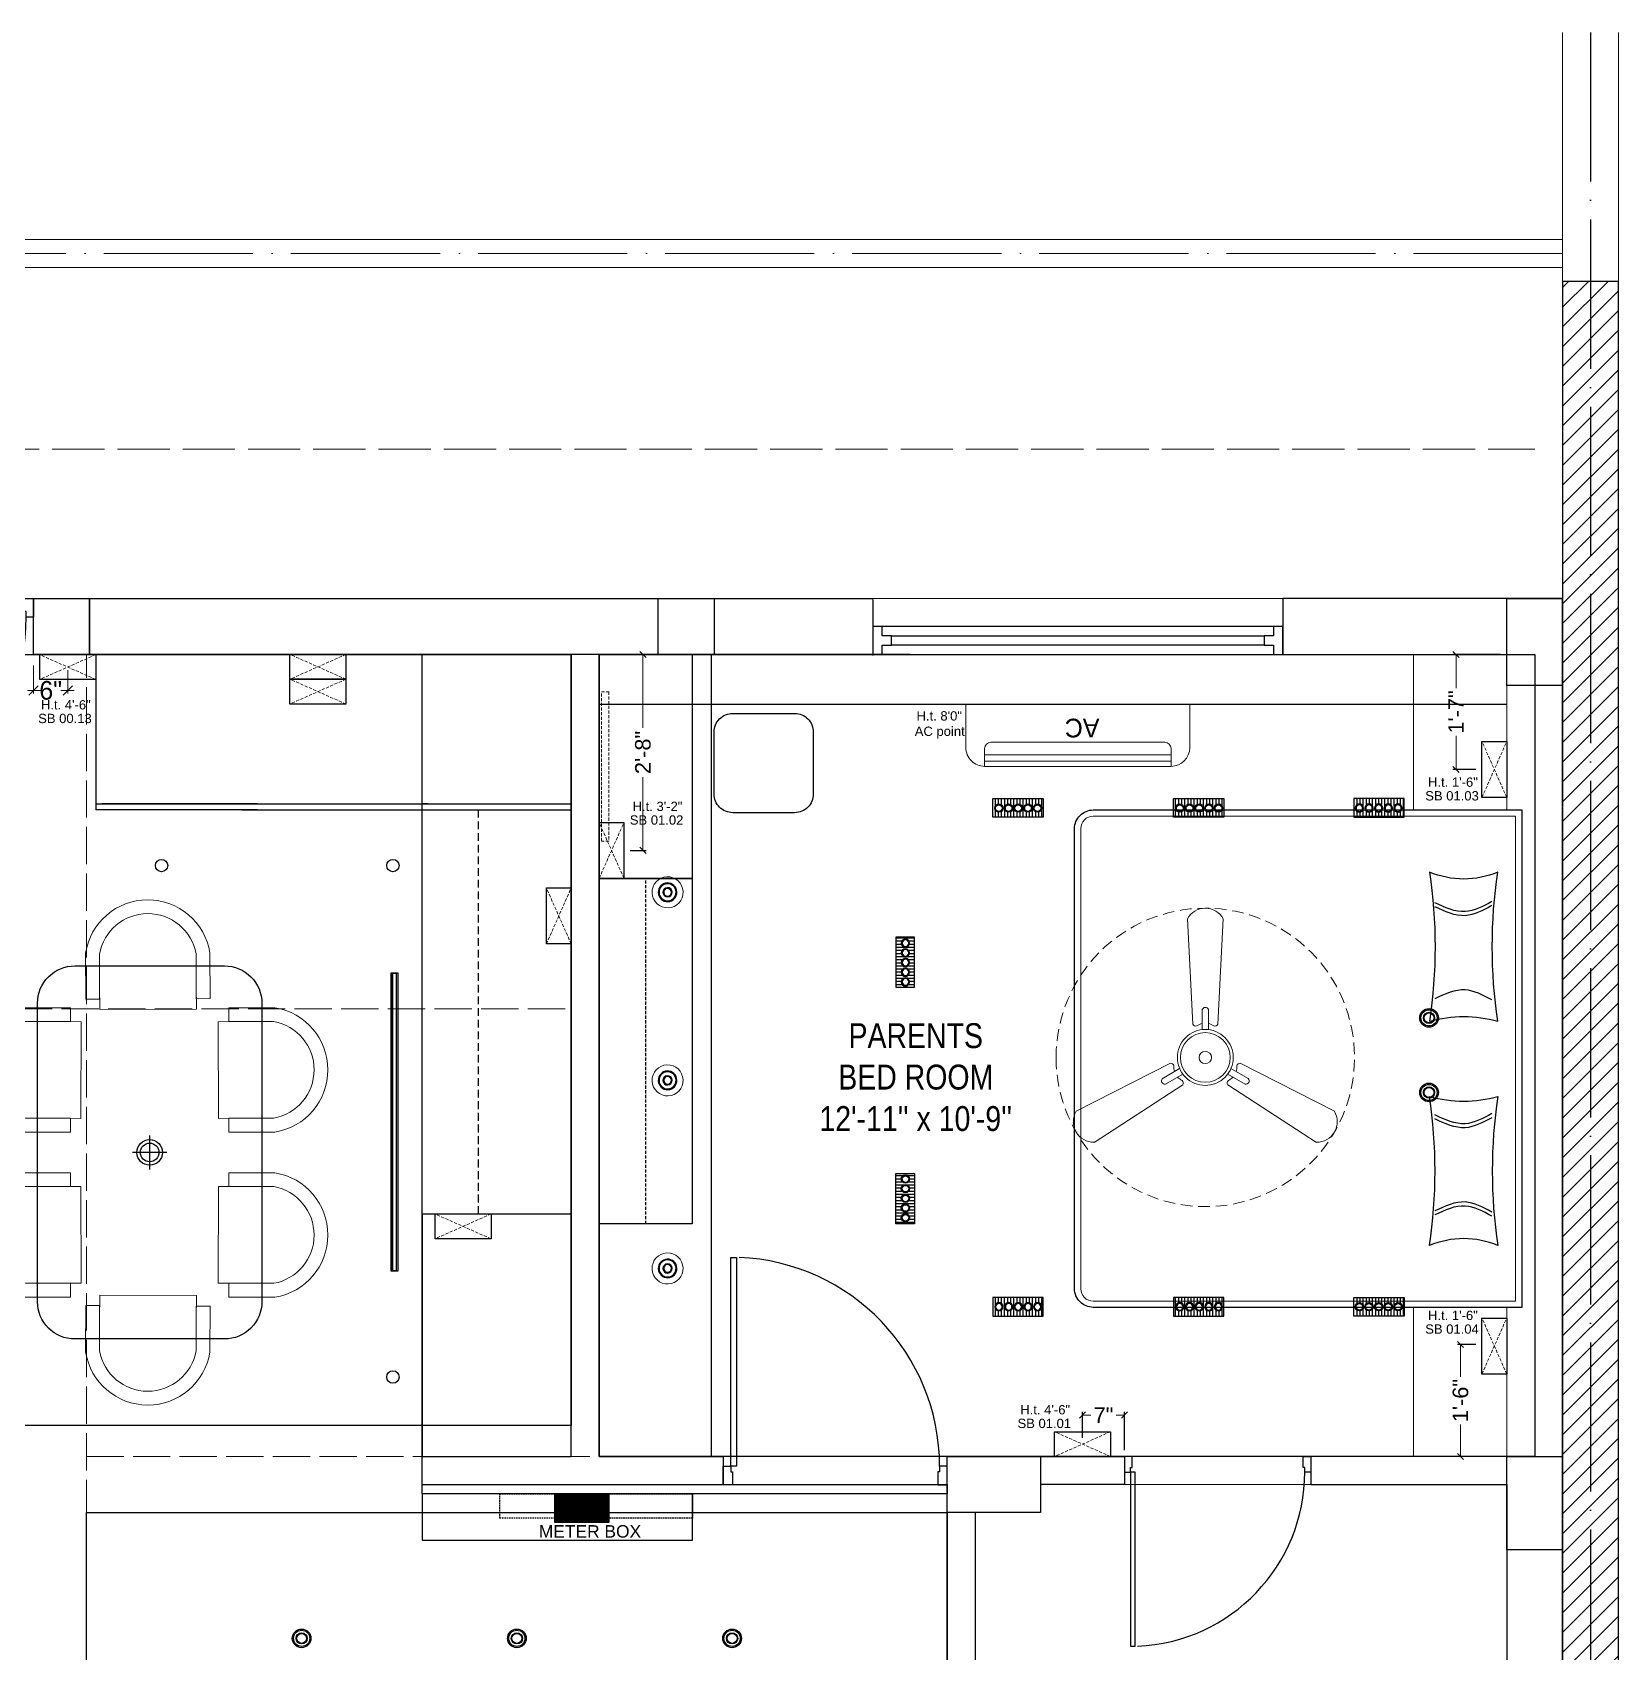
# Model space of a CAD drawing. Header units: millimetres. Extents: x 35877 to 3066687, y -650199 to -40525.
# Drawn here: x 148119.7 to 148374.9, y -179685.1 to -179424.5 of the extents above; entities that cross this region are included whole.
import ezdxf

# ---------------------------------------------------------------- set-up
doc = ezdxf.new("R2010")
doc.units = ezdxf.units.MM
doc.header["$MEASUREMENT"] = 0
doc.header["$PDMODE"] = 35
for name, pattern in [('ACAD_ISO02W100', [15, 12, -3]), ('ACAD_ISO04W100', [30, 24, -3, 0, -3]), ('DASHED', [0.75, 0.5, -0.25]), ('DASHED2', [0.375, 0.25, -0.125]), ('HIDDEN', [0.375, 0.25, -0.125])]:
    doc.linetypes.add(name, pattern=pattern)
doc.layers.get('Defpoints').update_dxf_attribs({"color": 220})
for name, color, linetype in [('AR DOOR', 40, 'Continuous'), ('AR ELE-5', 134, 'Continuous'), ('str coll', 6, 'Continuous')]:
    doc.layers.add(name, color=color, linetype=linetype)
for name, color, linetype, lineweight in [('COLUMN', 1, 'Continuous', 30), ('dim05', 1, 'Continuous', 13), ('el', 7, 'Continuous', 20), ('ELEC-wires', 1, 'DASHED2', 13), ('Electrical', 84, 'Continuous', 30), ('FIRST FLOOR ( TEXT )', 7, 'Continuous', 9), ('FURNITURE', 32, 'Continuous', 9), ('furniture dimensions', 1, 'DASHED', 0), ('GROUND FLOOR', 7, 'Continuous', 9), ('GROUND FLOOR  ( HATCH )', 251, 'Continuous', 9), ('GROUND FLOOR  ( PLINE )', 251, 'Continuous', 30), ('Labelling', 1, 'Continuous', 25), ('Text', 7, 'Continuous', 15), ('wall', 7, 'Continuous', 30), ('X_PLOT', 1, 'Continuous', 9)]:
    doc.layers.add(name, color=color, linetype=linetype, lineweight=lineweight)
doc.layers.add('PDF_INT-ELEC SWITCH BOARD', color=7, linetype='Continuous', true_color=0x00751d)
doc.layers.add('XX~SLAB ( PLINE )', color=251, linetype='Continuous', plot=False)
doc.styles.add('Arial', font='arial.ttf')
doc.styles.add('century g', font='GOTHIC.TTF')
doc.styles.add('KATHA', font='swissc.ttf')
doc.styles.get("Standard").update_dxf_attribs({"font": 'arial.ttf', "height": 6})
doc.styles.add('TEXT', font='eurr____.ttf')
doc.dimstyles.new('Archana', dxfattribs={"dimtxt": 2, "dimasz": 0.75, "dimexe": 0.5, "dimexo": 0.5, "dimgap": 0, "dimtad": 0, "dimzin": 0, "dimdsep": 46, "dimlunit": 4, "dimtxsty": 'century g', "dimblk": 'OBLIQUE', "dimcen": 0, "dimdle": 1, "dimclrd": 256, "dimclre": 256, "dimclrt": 256, "dimadec": 0, "dimazin": 0, "dimtfac": 1, "dimtofl": 0, "dimtmove": 1, "dimatfit": 3, "dimfxl": 1, "dimfxlon": 1, "dimtolj": 1, "dimtzin": 0, "dimlwd": -1, "dimlwe": -1, "dimarcsym": 0})
doc.dimstyles.new('ISO-25', dxfattribs={"dimtxt": 2.5, "dimasz": 1, "dimexe": 0.5, "dimexo": 1, "dimtad": 0, "dimdec": 1, "dimlunit": 4, "dimtxsty": 'Standard', "dimblk": 'OBLIQUE', "dimcen": 2.5, "dimclrd": 1, "dimclre": 1, "dimclrt": 5, "dimadec": 0, "dimazin": 0, "dimtfac": 1, "dimtdec": 1, "dimtmove": 0, "dimatfit": 3, "dimfxl": 1, "dimlwd": -1, "dimarcsym": 0})

# ---------------------------------------------------------------- blocks, each defined once
blk = doc.blocks.new('1')
at = {"color": 9, "true_color": 0xc7c8ca}
blk.add_lwpolyline([(133528.03, -183459.53), (133529.2, -183459.53), (133529.2, -183483.54), (133528.03, -183483.54)], close=True, dxfattribs=at)
at = {"layer": 'FURNITURE', "color": 9, "lineweight": 25, "true_color": 0xc7c8ca}
blk.add_line((133527.66, -183461.53), (133673.66, -183461.53), dxfattribs=at)
at = {"layer": 'FURNITURE', "color": 9, "linetype": 'DASHED', "lineweight": 25, "true_color": 0xc7c8ca}
blk.add_line((133535.13, -183545.12), (133535.13, -183489.56), dxfattribs=at)
at = {"layer": 'FURNITURE', "color": 9, "lineweight": 30, "true_color": 0xc7c8ca}
for points in [[(133527.66, -183453.53), (133542.6, -183453.53), (133542.6, -183489.56), (133527.66, -183489.56)], [(133527.66, -183489.56), (133542.6, -183489.56), (133542.6, -183545.12), (133527.66, -183545.12)]]:
    blk.add_lwpolyline(points, close=True, dxfattribs=at)
at = {"layer": 'FURNITURE', "color": 9, "true_color": 0xc7c8ca}
blk.add_lwpolyline([(133673.66, -183453.53), (133673.66, -183478.54), (133658.66, -183478.54), (133658.66, -183453.53), (133673.66, -183453.53)], dxfattribs=at)
at = {"layer": 'FURNITURE', "color": 9, "lineweight": 30, "true_color": 0xc7c8ca}
for points in [[(133549.14, -183463.02), (133559.1, -183463.02, -0.414214), (133562.1, -183466.02), (133562.1, -183475.98, -0.414214), (133559.1, -183478.98), (133549.14, -183478.98, -0.414214), (133546.14, -183475.98), (133546.14, -183466.02, -0.414214)], [(133604.13, -183555.54), (133604.13, -183481.54, -0.414214), (133607.13, -183478.54), (133676.06, -183478.54), (133676.06, -183558.54), (133607.13, -183558.54, -0.414214)]]:
    blk.add_lwpolyline(points, format="xyb", close=True, dxfattribs=at)
at = {"layer": 'FURNITURE', "color": 9, "true_color": 0xc7c8ca}
blk.add_lwpolyline([(133605.13, -183555.54), (133605.13, -183481.54, -0.414214), (133607.13, -183479.54), (133675.06, -183479.54), (133675.06, -183557.54), (133607.13, -183557.54, -0.414214)], format="xyb", close=True, dxfattribs=at)
blk.add_lwpolyline([(133673.65, -183558.52), (133658.65, -183558.52), (133658.65, -183582.53), (133673.65, -183582.53)], close=True, dxfattribs=at)
blk = doc.blocks.new('*U116')
for points in [[(-40, 0), (0, 0), (0, 30), (10, 30), (10, 100), (-40, 100)], [(1160, 0), (1120, 0), (1120, 30), (1110, 30), (1110, 100), (1160, 100)], [(0, 0), (0, -1120), (30, -1120), (30, 0)]]:
    blk.add_lwpolyline(points, close=True)
at = {"layer": 'AR ELE-5', "linetype": 'ByBlock', "ltscale": 15}
blk.add_arc((-1.6, 0.7), 1121.6, 272.37301, 359.96526, dxfattribs=at)
blk = doc.blocks.new('*U20')
for points in [[(0, 0), (0, 1120), (30, 1120), (30, 0)], [(-40, 0), (0, 0), (0, -30), (10, -30), (10, -100), (-40, -100)], [(1160, 0), (1120, 0), (1120, -30), (1110, -30), (1110, -100), (1160, -100)]]:
    blk.add_lwpolyline(points, close=True)
at = {"layer": 'AR ELE-5', "linetype": 'ByBlock', "ltscale": 15}
blk.add_arc((-1.6, -0.7), 1121.6, 0.03474, 87.62699, dxfattribs=at)
blk = doc.blocks.new('*U25')
for points in [[(-40, 0), (0, 0), (0, 30), (10, 30), (10, 100), (-40, 100)], [(0, 0), (0, -1120), (30, -1120), (30, 0)], [(1160, 0), (1120, 0), (1120, 30), (1110, 30), (1110, 100), (1160, 100)]]:
    blk.add_lwpolyline(points, close=True)
at = {"layer": 'AR ELE-5', "linetype": 'ByBlock', "ltscale": 15}
blk.add_arc((-2, 1), 1122, 272.373, 359.9653, dxfattribs=at)
blk = doc.blocks.new('SD DSD')
at = {"layer": 'FURNITURE', "color": 9, "true_color": 0xc7c8ca, "transparency": 33554687}
for p, q in [((3348486.7, -514623.32), (3348486.68, -514619.42)), ((3348502.23, -514619.34), (3348502.25, -514623.25)), ((3348486.7, -514623.32), (3348502.25, -514623.25)), ((3348483.69, -514625.26), (3348479.79, -514625.25)), ((3348483.69, -514625.26), (3348483.66, -514640.81)), ((3348505.76, -514625.26), (3348509.66, -514625.25)), ((3348505.76, -514625.26), (3348505.79, -514640.81)), ((3348479.75, -514640.8), (3348483.66, -514640.81)), ((3348509.7, -514640.8), (3348505.79, -514640.81)), ((3348479.75, -514651.77), (3348483.66, -514651.76)), ((3348483.69, -514667.31), (3348483.66, -514651.76)), ((3348505.76, -514667.31), (3348505.79, -514651.76)), ((3348509.7, -514651.77), (3348505.79, -514651.76)), ((3348483.69, -514667.31), (3348479.79, -514667.32)), ((3348486.7, -514669.25), (3348486.68, -514673.16)), ((3348486.7, -514669.25), (3348502.25, -514669.32)), ((3348502.23, -514673.23), (3348502.25, -514669.32)), ((3348505.76, -514667.31), (3348509.66, -514667.32))]:
    blk.add_line(p, q, dxfattribs=at)
at = {"layer": 'FURNITURE', "color": 9, "true_color": 0xc7c8ca, "transparency": 33554687, "flags": 128}
for points in [[(3348502.23, -514621.56), (3348504.46, -514621.55), (3348504.42, -514614.17, 0.853613), (3348484.42, -514614.22), (3348484.46, -514621.65), (3348486.68, -514621.64)], [(3348502.22, -514619.34), (3348502.23, -514621.56), (3348502.2, -514614.36, 0.835758), (3348486.65, -514614.39), (3348486.67, -514619.42), (3348486.68, -514621.64)], [(3348481.97, -514640.8), (3348481.97, -514643.02), (3348474.58, -514643.01, -0.853613), (3348474.58, -514623.01), (3348482.01, -514623.02), (3348482.01, -514625.25)], [(3348507.48, -514640.8), (3348507.48, -514643.02), (3348514.87, -514643.01, 0.853613), (3348514.87, -514623.01), (3348507.44, -514623.02), (3348507.44, -514625.25)], [(3348479.75, -514640.79), (3348481.97, -514640.8), (3348474.77, -514640.78, -0.835758), (3348474.76, -514625.23), (3348479.79, -514625.24), (3348482.01, -514625.25)], [(3348509.7, -514640.79), (3348507.48, -514640.8), (3348514.68, -514640.78, 0.835758), (3348514.69, -514625.23), (3348509.66, -514625.24), (3348507.44, -514625.25)], [(3348481.97, -514651.77), (3348481.97, -514649.55), (3348474.58, -514649.57, 0.853613), (3348474.58, -514669.57), (3348482.01, -514669.55), (3348482.01, -514667.32)], [(3348507.48, -514651.77), (3348507.48, -514649.55), (3348514.87, -514649.57, -0.853613), (3348514.87, -514669.57), (3348507.44, -514669.55), (3348507.44, -514667.32)], [(3348479.75, -514651.78), (3348481.97, -514651.77), (3348474.77, -514651.79, 0.835758), (3348474.76, -514667.34), (3348479.79, -514667.33), (3348482.01, -514667.33)], [(3348509.7, -514651.78), (3348507.48, -514651.77), (3348514.68, -514651.79, -0.835758), (3348514.69, -514667.34), (3348509.66, -514667.33), (3348507.44, -514667.33)], [(3348502.23, -514671.01), (3348504.46, -514671.02), (3348504.42, -514678.4, -0.853613), (3348484.42, -514678.36), (3348484.46, -514670.92), (3348486.68, -514670.93)], [(3348502.22, -514673.23), (3348502.23, -514671.01), (3348502.2, -514678.21, -0.835758), (3348486.65, -514678.18), (3348486.67, -514673.16), (3348486.68, -514670.93)]]:
    blk.add_lwpolyline(points, format="xyb", dxfattribs=at)
at = {"layer": 'FURNITURE', "color": 9, "lineweight": 30, "true_color": 0xc7c8ca, "transparency": 33554687}
blk.add_lwpolyline([(3348506.78, -514676.29), (3348482.68, -514676.29, -0.414214), (3348476.68, -514670.29), (3348476.68, -514622.29, -0.414214), (3348482.68, -514616.29), (3348506.78, -514616.29, -0.414214), (3348512.78, -514622.29), (3348512.78, -514670.29, -0.414214)], format="xyb", close=True, dxfattribs=at)
blk = doc.blocks.new('HYTJUK')
at = {"layer": 'Electrical', "lineweight": -3, "true_color": 0x000000}
h = blk.add_hatch(dxfattribs=at)
h.set_pattern_fill('ANSI31', color=18, scale=4, angle=225)
h.set_pattern_definition([(270, (141588.84366, -3593.0246), (0.5, -2e-16), [])])
h.paths.add_polyline_path([(128595.32, 17374.81), (128596.19, 17375.86, -0.675401), (128596.65, 17377, -0.15536), (128597.03, 17376.88), (128597.65, 17377.63), (128597.65, 17377.81), (128589.56, 17377.81), (128589.56, 17374.81)])
h.paths.add_polyline_path([(128590.43, 17375.68, -1), (128590.43, 17377, -1)], flags=16)
h.paths.add_polyline_path([(128591.98, 17377, -1), (128591.98, 17375.68, -1)], flags=16)
h.paths.add_polyline_path([(128590.43, 17375.81, -1), (128590.43, 17376.87, -1)], flags=0)
h.paths.add_polyline_path([(128591.98, 17376.87, -1), (128591.98, 17375.81, -1)], flags=0)
h.paths.add_polyline_path([(128593.54, 17377, -1), (128593.54, 17375.68, -1)], flags=16)
h.paths.add_polyline_path([(128593.54, 17376.87, -1), (128593.54, 17375.81, -1)], flags=0)
h.paths.add_polyline_path([(128595.09, 17377, -1), (128595.09, 17375.68, -1)], flags=16)
h.paths.add_polyline_path([(128595.09, 17376.87, -1), (128595.09, 17375.81, -1)], flags=0)
h.paths.add_polyline_path([(128596.19, 17375.86), (128595.32, 17374.81), (128597.65, 17374.81), (128597.65, 17377.63), (128597.03, 17376.88, -0.731062), (128596.65, 17375.68, -0.193744)], flags=17)
at = {"layer": 'Electrical', "color": 240, "true_color": 0xed1f24}
blk.add_lwpolyline([(128597.65, 17374.81), (128589.56, 17374.81), (128589.56, 17377.81), (128597.65, 17377.81)], close=True, dxfattribs=at)
at = {"layer": 'Electrical', "color": 18, "lineweight": -3, "true_color": 0x000000}
for centre, radius in [((128590.43, 17376.34), 0.662), ((128590.43, 17376.34), 0.53), ((128591.98, 17376.34), 0.662), ((128591.98, 17376.34), 0.53), ((128593.54, 17376.34), 0.662), ((128593.54, 17376.34), 0.53), ((128595.09, 17376.34), 0.662), ((128595.09, 17376.34), 0.53), ((128596.65, 17376.34), 0.662), ((128596.65, 17376.34), 0.53)]:
    blk.add_circle(centre, radius, dxfattribs=at)
blk = doc.blocks.new('asaasd')
at = {"layer": 'Electrical', "color": 5, "lineweight": 5, "ltscale": 8}
blk.add_ellipse((4539.27, 3683.15), major_axis=(1.69, -1.84), ratio=1, start_param=-0.785398, end_param=5.497787, dxfattribs=at)
at = {"layer": 'Electrical', "color": 5, "ltscale": 8}
for major_axis, start_param, end_param in [((1.02, -1.1), -0.785398, 5.497787), ((-1.01, -0.93), 0.785398, 7.068583), ((-0.544, -0.501), 0.785398, 7.068583), ((-0.453, -0.417), 0.785398, 7.068583)]:
    blk.add_ellipse((4539.27, 3683.15), major_axis=major_axis, ratio=1, start_param=start_param, end_param=end_param, dxfattribs=at)
blk = doc.blocks.new('ac paln')
at = {"layer": 'Electrical', "lineweight": 15}
for p, q in [((389238.69, -37646.36), (389238.69, -37610.34)), ((389238.69, -37610.34), (389245.67, -37610.34)), ((389244.81, -37642.35), (389244.81, -37614.35)), ((389245.81, -37613.35), (389248.68, -37613.35)), ((389246.82, -37643.35), (389246.82, -37613.35)), ((389247.82, -37643.35), (389247.82, -37613.35)), ((389248.68, -37613.35), (389248.68, -37643.35)), ((389248.68, -37643.35), (389248.68, -37613.35)), ((389245.81, -37643.35), (389248.68, -37643.35)), ((389248.68, -37643.35), (389248.68, -37643.35)), ((389245.67, -37646.36), (389238.69, -37646.36))]:
    blk.add_line(p, q, dxfattribs=at)
for centre, start, end in [((389245.67, -37613.35), 0, 90), ((389245.67, -37643.35), 270, 0)]:
    blk.add_arc(centre, 3.01, start, end, dxfattribs=at)
at = {"layer": 'Electrical', "lineweight": 15, "extrusion": (0, 0, -1)}
for centre, start_param, end_param in [((389245.81, -37614.35), -0.785398, 0.785398), ((389245.81, -37642.35), 3.926991, 5.497787)]:
    blk.add_ellipse(centre, major_axis=(-0.71, 0.71), ratio=1, start_param=start_param, end_param=end_param, dxfattribs=at)
at = {"layer": 'Text', "style": 'TEXT'}
blk.add_text('AC', height=3, rotation=270, dxfattribs=at).set_placement((389241.02, -37624.87))
blk = doc.blocks.new('fan')
at = {"layer": 'Electrical', "lineweight": 15, "ltscale": 20}
for p, q in [((3300835.29, -509900.78), (3300836.47, -509923.43)), ((3300841.81, -509923.43), (3300842.99, -509900.78)), ((3300838.47, -509924.57), (3300838.47, -509920.25)), ((3300839.81, -509920.28), (3300839.81, -509924.57)), ((3300831.66, -509931.77), (3300811.45, -509942.07)), ((3300829.93, -509935.08), (3300833.64, -509932.93)), ((3300834.31, -509934.09), (3300830.57, -509936.25)), ((3300847.68, -509936.23), (3300843.97, -509934.09)), ((3300844.64, -509932.93), (3300848.38, -509935.09)), ((3300866.83, -509942.07), (3300846.62, -509931.77)), ((3300815.3, -509948.74), (3300834.33, -509936.39)), ((3300843.95, -509936.39), (3300862.98, -509948.74))]:
    blk.add_line(p, q, dxfattribs=at)
at = {"layer": 'Electrical', "linetype": 'DASHED', "lineweight": 15, "ltscale": 5}
blk.add_circle((3300839.14, -509930.53), 32, dxfattribs=at)
at = {"layer": 'Electrical', "lineweight": 15, "ltscale": 20}
for centre, major_axis, start_param, end_param in [((3300839.14, -509902.94), (3.12, 3.12), -0.272136, 1.842967), ((3300839.13, -509920.5), (0.501, 0.501), -0.465536, 1.983618), ((3300839.14, -509930.53), (4.24, -4.24), 3.14161, 9.424795), ((3300837.1, -509923.08), (0.51, 0.51), 2.863014, 4.257784), ((3300839.14, -509926.42), (2.27, -2.27), 2.565057, 2.951308), ((3300839.14, -509926.42), (2.27, 2.27), 0.19032, 0.57657), ((3300841.18, -509923.08), (0.51, -0.51), 5.167028, 6.561799), ((3300839.14, -509930.53), (3.77, -3.77), 1.749190548672175e-05, 6.283202799085073), ((3300839.14, -509930.53), (0.943, 0.943), 1.570814, 7.853999), ((3300831.67, -509932.49), (0.51, -0.51), 0.978238, 2.373008), ((3300835.59, -509932.58), (2.27, -2.27), 3.855511, 4.241762), ((3300835.59, -509932.58), (2.27, -2.27), 4.659452, 5.045703), ((3300842.69, -509932.58), (2.27, 2.27), 4.37911, 4.765361), ((3300842.69, -509932.58), (2.27, 2.27), 5.183051, 5.569301), ((3300846.61, -509932.49), (0.51, -0.51), 2.339416, 3.734186), ((3300830.46, -509935.55), (0.501, -0.501), 3.199655, 5.648809), ((3300833.71, -509936.02), (0.51, 0.51), -1.325776, 0.068994), ((3300844.57, -509936.02), (0.51, -0.51), 3.072633, 4.467404), ((3300847.83, -509935.54), (0.501, 0.501), 3.723254, 6.172408), ((3300815.25, -509944.32), (3.12, -3.12), 3.393055, 5.508159), ((3300863.03, -509944.32), (3.12, -3.12), 5.48745, 7.602554)]:
    blk.add_ellipse(centre, major_axis=major_axis, ratio=1, start_param=start_param, end_param=end_param, dxfattribs=at)
blk = doc.blocks.new('6616')
at = {"color": 242, "linetype": 'DASHED', "true_color": 0xcd2027}
for p, q in [((386784.79, -36915.77), (386775.78, -36911.78)), ((386784.79, -36911.78), (386775.78, -36915.77))]:
    blk.add_line(p, q, dxfattribs=at)
at = {"layer": 'ELEC-wires', "color": 5, "linetype": 'ByBlock', "lineweight": 30, "ltscale": 4}
blk.add_lwpolyline([(386775.78, -36911.78), (386784.79, -36911.78), (386784.79, -36915.77), (386775.78, -36915.77)], close=True, dxfattribs=at)
blk = doc.blocks.new('_Oblique')
at = {"layer": 'wall', "color": 0, "lineweight": -2}
blk.add_line((-0.5, -0.5), (0.5, 0.5), dxfattribs=at)
blk = doc.blocks.new('*D707')
at = {"layer": 'Defpoints', "color": 0, "linetype": 'Continuous', "lineweight": 0, "transparency": 16777216}
for p in [(148119.93, -179524.57), (148125.43, -179526.56), (148119.93, -179530.32)]:
    blk.add_point(p, dxfattribs=at)
at = {"layer": 'furniture dimensions', "color": 5, "linetype": 'Continuous', "transparency": 16777216}
for p, q in [((148119.93, -179526.32), (148119.93, -179530.82)), ((148118.93, -179530.32), (148121.06, -179530.32)), ((148126.43, -179530.32), (148124.29, -179530.32))]:
    blk.add_line(p, q, dxfattribs=at)
at = {"layer": 'furniture dimensions', "color": 5, "linetype": 'ByBlock', "transparency": 16777216}
blk.add_line((148125.43, -179527.06), (148125.43, -179530.82), dxfattribs=at)
at = {"layer": 'furniture dimensions', "color": 5, "linetype": 'Continuous', "transparency": 16777216, "xscale": 1.5, "yscale": 1.5, "zscale": 1.5, "rotation": 180}
blk.add_blockref('_Oblique', (148119.93, -179530.32), dxfattribs=at)
at = {"layer": 'furniture dimensions', "color": 5, "linetype": 'Continuous', "transparency": 16777216, "xscale": 1.5, "yscale": 1.5, "zscale": 1.5}
blk.add_blockref('_Oblique', (148125.43, -179530.32), dxfattribs=at)
at = {"layer": 'furniture dimensions', "linetype": 'Continuous', "lineweight": 0, "transparency": 16777216, "insert": (148122.68, -179530.32), "char_height": 3, "attachment_point": 5, "style": 'century g'}
blk.add_mtext('\\A1;6"', dxfattribs=at)
blk = doc.blocks.new('*D711')
at = {"layer": 'Defpoints', "color": 0, "lineweight": 0, "transparency": 16777216}
for p in [(148212.58, -179524.53), (148217.96, -179524.53), (148214.91, -179556.05)]:
    blk.add_point(p, dxfattribs=at)
at = {"layer": 'dim05', "color": 1, "linetype": 'Continuous', "lineweight": -2, "transparency": 16777216}
for p, q in [((148213.58, -179524.53), (148218.46, -179524.53)), ((148215.91, -179556.05), (148218.46, -179556.05))]:
    blk.add_line(p, q, dxfattribs=at)
at = {"layer": 'dim05', "color": 1, "linetype": 'Continuous', "transparency": 16777216}
for p, q in [((148217.96, -179524.53), (148217.96, -179536.32)), ((148217.96, -179556.05), (148217.96, -179544.26))]:
    blk.add_line(p, q, dxfattribs=at)
at = {"layer": 'dim05', "color": 1, "transparency": 16777216}
for p, rotation in [((148217.96, -179524.53), 90), ((148217.96, -179556.05), 270)]:
    blk.add_blockref('_Oblique', p, dxfattribs=dict(at, rotation=rotation))
at = {"layer": 'dim05', "color": 5, "lineweight": 25, "transparency": 16777216, "insert": (148217.96, -179540.29), "char_height": 2.5, "attachment_point": 5, "rotation": 90, "style": 'Arial'}
blk.add_mtext('2\'-8"', dxfattribs=at)
blk = doc.blocks.new('*D712')
at = {"layer": 'Defpoints', "color": 0, "lineweight": 0, "transparency": 16777216}
for p in [(148295.43, -179646.87), (148288.68, -179651.54), (148295.43, -179653.53)]:
    blk.add_point(p, dxfattribs=at)
at = {"layer": 'dim05', "color": 1, "linetype": 'Continuous', "lineweight": -2, "transparency": 16777216}
for p, q in [((148288.68, -179650.54), (148288.68, -179646.37)), ((148295.43, -179652.53), (148295.43, -179646.37))]:
    blk.add_line(p, q, dxfattribs=at)
at = {"layer": 'dim05', "color": 1, "linetype": 'Continuous', "transparency": 16777216}
for p, q in [((148288.68, -179646.87), (148290.01, -179646.87)), ((148295.43, -179646.87), (148294.11, -179646.87))]:
    blk.add_line(p, q, dxfattribs=at)
at = {"layer": 'dim05', "color": 1, "transparency": 16777216, "rotation": 180}
blk.add_blockref('_Oblique', (148288.68, -179646.87), dxfattribs=at)
at = {"layer": 'dim05', "color": 1, "transparency": 16777216}
blk.add_blockref('_Oblique', (148295.43, -179646.87), dxfattribs=at)
at = {"layer": 'dim05', "color": 5, "lineweight": 25, "transparency": 16777216, "insert": (148292.06, -179646.87), "char_height": 2.5, "attachment_point": 5, "style": 'Arial'}
blk.add_mtext('7"', dxfattribs=at)
blk = doc.blocks.new('*D713')
at = {"layer": 'Defpoints', "color": 0, "lineweight": 0, "transparency": 16777216}
for p in [(148348.77, -179524.53), (148356.93, -179524.53), (148352.94, -179543.03)]:
    blk.add_point(p, dxfattribs=at)
at = {"layer": 'dim05', "color": 1, "linetype": 'Continuous', "lineweight": -2, "transparency": 16777216}
for p, q in [((148355.93, -179524.53), (148348.27, -179524.53)), ((148351.94, -179543.03), (148348.27, -179543.03))]:
    blk.add_line(p, q, dxfattribs=at)
at = {"layer": 'dim05', "color": 1, "linetype": 'Continuous', "transparency": 16777216}
for p, q in [((148348.77, -179524.53), (148348.77, -179529.95)), ((148348.77, -179543.03), (148348.77, -179537.61))]:
    blk.add_line(p, q, dxfattribs=at)
at = {"layer": 'dim05', "color": 1, "transparency": 16777216}
for p, rotation in [((148348.77, -179524.53), 90), ((148348.77, -179543.03), 270)]:
    blk.add_blockref('_Oblique', p, dxfattribs=dict(at, rotation=rotation))
at = {"layer": 'dim05', "color": 5, "lineweight": 25, "transparency": 16777216, "insert": (148348.77, -179533.78), "char_height": 2.5, "attachment_point": 5, "rotation": 90, "style": 'Arial'}
blk.add_mtext('1\'-7"', dxfattribs=at)
blk = doc.blocks.new('*D714')
at = {"layer": 'Defpoints', "color": 0, "lineweight": 0, "transparency": 16777216}
for p in [(148352.94, -179635.52), (148349.49, -179653.53), (148352.94, -179653.53)]:
    blk.add_point(p, dxfattribs=at)
at = {"layer": 'dim05', "color": 1, "linetype": 'Continuous', "lineweight": -2, "transparency": 16777216}
for p, q in [((148351.94, -179635.52), (148348.99, -179635.52)), ((148351.94, -179653.53), (148348.99, -179653.53))]:
    blk.add_line(p, q, dxfattribs=at)
at = {"layer": 'dim05', "color": 1, "linetype": 'Continuous', "transparency": 16777216}
for p, q in [((148349.49, -179635.52), (148349.49, -179640.7)), ((148349.49, -179653.53), (148349.49, -179648.36))]:
    blk.add_line(p, q, dxfattribs=at)
at = {"layer": 'dim05', "color": 1, "transparency": 16777216}
for p, rotation in [((148349.49, -179635.52), 90), ((148349.49, -179653.53), 270)]:
    blk.add_blockref('_Oblique', p, dxfattribs=dict(at, rotation=rotation))
at = {"layer": 'dim05', "color": 5, "lineweight": 25, "transparency": 16777216, "insert": (148349.49, -179644.53), "char_height": 2.5, "attachment_point": 5, "rotation": 90, "style": 'Arial'}
blk.add_mtext('1\'-6"', dxfattribs=at)

msp = doc.modelspace()

# ---------------------------------------------------------------- hatches: boundary and pattern name
at = {"layer": 'el', "ltscale": 10, "true_color": 0x939598, "transparency": 33554687}
h = msp.add_hatch(dxfattribs=at)
h.set_pattern_fill('ANSI31', color=252, scale=0.3)
h.set_pattern_definition([(45, (-3172352.509146, 330484.404598), (-0.0265165042945, 0.0265165042945), [])])
h.paths.add_polyline_path([(148212.552, -179664.077), (148212.552, -179659.529), (148203.736, -179659.529), (148203.736, -179664.077)])
at = {"layer": 'GROUND FLOOR  ( HATCH )', "transparency": 33554687}
h = msp.add_hatch(dxfattribs=at)
h.set_pattern_fill('ANSI31', color=6, scale=18, style=0)
h.set_pattern_definition([(45, (31834.2412, -17188.855), (-1.590990258, 1.590990258), [])])
h.paths.add_polyline_path([(148374.927, -179464.529), (148365.927, -179464.529), (148365.927, -179808.029), (148374.927, -179808.029)])

# ---------------------------------------------------------------- linework, layer by layer
at = {"layer": 'COLUMN', "transparency": 33554687, "elevation": -0.005}
for points in [[(148119.927, -179515.529), (148128.927, -179515.529), (148128.927, -179524.529), (148119.927, -179524.529)], [(148220.427, -179515.529), (148229.427, -179515.529), (148229.427, -179524.529), (148220.427, -179524.529)], [(148356.932, -179515.529), (148365.927, -179515.529), (148365.927, -179529.529), (148356.932, -179529.529)], [(148281.927, -179653.529), (148281.927, -179662.529), (148266.927, -179662.529), (148266.927, -179653.529)], [(148356.927, -179653.529), (148365.927, -179653.529), (148365.927, -179668.529), (148356.927, -179668.529)]]:
    msp.add_lwpolyline(points, close=True, dxfattribs=at)
at = {"layer": 'Electrical', "transparency": 33554687}
for p, q in [((148138.6, -179601.879), (148138.6, -179607.367)), ((148141.343, -179604.623), (148135.856, -179604.623))]:
    msp.add_line(p, q, dxfattribs=at)
at = {"layer": 'Electrical', "color": 152, "lineweight": 30, "true_color": 0x2776bb, "transparency": 33554687, "elevation": -0.008}
for points in [[(148177.454, -179623.723), (148177.454, -179575.745), (148178.513, -179575.745), (148178.513, -179623.723)], [(148178.325, -179575.846), (148177.64, -179575.846), (148177.64, -179623.641), (148178.325, -179623.641)], [(148178.307, -179575.865), (148177.658, -179575.865), (148177.658, -179623.623), (148178.307, -179623.623)]]:
    msp.add_lwpolyline(points, close=True, dxfattribs=at)
at = {"layer": 'Electrical', "color": 18, "ltscale": 8, "true_color": 0x000000, "transparency": 33554687}
for centre, radius in [((148344.427, -179582.983, -0.005), 1.504), ((148344.427, -179582.983, -0.005), 1.304), ((148344.427, -179582.983, -0.005), 0.904), ((148344.427, -179582.983, -0.005), 0.804), ((148344.427, -179594.983, -0.005), 1.504), ((148344.427, -179594.983, -0.005), 1.304), ((148344.427, -179594.983, -0.005), 0.904), ((148344.427, -179594.983, -0.005), 0.804), ((148163.052, -179682.779, -0.005), 1.504), ((148163.052, -179682.779, -0.005), 1.304), ((148163.052, -179682.779, -0.005), 0.904), ((148163.052, -179682.779, -0.005), 0.804), ((148197.677, -179682.779, -0.005), 1.504), ((148197.677, -179682.779, -0.005), 1.304), ((148197.677, -179682.779, -0.005), 0.904), ((148197.677, -179682.779, -0.005), 0.804), ((148232.302, -179682.779, -0.005), 1.504), ((148232.302, -179682.779, -0.005), 1.304), ((148232.302, -179682.779, -0.005), 0.904), ((148232.302, -179682.779, -0.005), 0.804)]:
    msp.add_circle(centre, radius, dxfattribs=at)
at = {"layer": 'Electrical', "transparency": 33554687}
for radius in [2.058, 1.5]:
    msp.add_circle((148138.6, -179604.623), radius, dxfattribs=at)
at = {"layer": 'FURNITURE', "color": 9, "lineweight": 30, "true_color": 0xc7c8ca, "transparency": 33554687}
for p, q in [((148129.927, -179524.529, -0.005), (148129.927, -179549.529, -0.005)), ((148182.427, -179549.529, -0.005), (148182.427, -179524.529, -0.005)), ((148129.927, -179548.529, -0.005), (148206.427, -179548.529, -0.005)), ((148155.928, -179549.53, -0.005), (148129.927, -179549.529, -0.005)), ((148155.925, -179548.529, -0.005), (148130.925, -179548.529, -0.005)), ((148153.428, -179549.529, -0.005), (148206.427, -179549.529, -0.005)), ((148182.427, -179548.529, -0.005), (148206.427, -179548.529, -0.005)), ((148183.427, -179548.529, -0.005), (148182.427, -179548.529, -0.005)), ((148182.427, -179653.529, -0.005), (148182.427, -179549.529, -0.005)), ((148182.427, -179659.529, -0.005), (148182.427, -179666.962, -0.005)), ((148225.927, -179666.962, -0.005), (148225.927, -179659.529, -0.005)), ((148182.427, -179666.962, -0.005), (148225.927, -179666.962, -0.005))]:
    msp.add_line(p, q, dxfattribs=at)
at = {"layer": 'FURNITURE', "color": 9, "linetype": 'HIDDEN', "lineweight": 30, "ltscale": 5, "true_color": 0xc7c8ca, "transparency": 33554687}
msp.add_line((148191.427, -179549.529, -0.005), (148191.427, -179614.528, -0.005), dxfattribs=at)
at = {"layer": 'FURNITURE', "color": 9, "lineweight": 30, "true_color": 0xc7c8ca, "transparency": 33554687, "elevation": -0.011}
for points in [[(148344.507, -179583.529, -0.1371628), (148355.507, -179583.529, -0.0757258), (148355.507, -179559.529, -0.203137), (148344.507, -179559.529, -0.0741156)], [(148344.507, -179595.61, 0.1371628), (148355.507, -179595.61, 0.0757258), (148355.507, -179619.61, 0.203137), (148344.507, -179619.61, 0.0741156)]]:
    msp.add_lwpolyline(points, format="xyb", close=True, dxfattribs=at)
at = {"layer": 'FURNITURE', "color": 9, "lineweight": 30, "true_color": 0xc7c8ca, "transparency": 33554687, "elevation": -0.005}
for points in [[(148182.427, -179653.529), (148206.427, -179653.529), (148206.427, -179614.528), (148182.427, -179614.528)], [(148182.427, -179658.029), (148266.927, -179658.029), (148266.927, -179659.529), (148182.427, -179659.529)]]:
    msp.add_lwpolyline(points, close=True, dxfattribs=at)
at = {"layer": 'FURNITURE', "color": 9, "linetype": 'DASHED2', "lineweight": 30, "true_color": 0xc7c8ca, "transparency": 33554687, "elevation": -0.005}
msp.add_lwpolyline([(148194.927, -179659.529), (148225.927, -179659.529), (148225.927, -179663.446), (148194.927, -179663.446)], close=True, dxfattribs=at)
at = {"layer": 'FURNITURE', "color": 240, "lineweight": 30, "true_color": 0xed1f24, "transparency": 33554687}
for centre in [(148140.516, -179558.489), (148177.739, -179558.489, -0.005), (148177.739, -179640.743, -0.011)]:
    msp.add_circle(centre, 1, dxfattribs=at)
at = {"layer": 'FURNITURE', "color": 9, "lineweight": 30, "true_color": 0xc7c8ca, "transparency": 33554687}
for points in [[(148354.533, -179564.271, -0.011), (148353.115, -179565.043, -0.011), (148350.122, -179566.673, -0.011), (148347.005, -179565.233, -0.011), (148345.364, -179564.474, -0.011)], [(148354.533, -179564.915, -0.011), (148353.115, -179565.687, -0.011), (148350.122, -179567.318, -0.011), (148347.005, -179565.877, -0.011), (148345.364, -179565.119, -0.011)], [(148354.533, -179580.106, -0.011), (148353.115, -179579.334, -0.011), (148350.122, -179577.704, -0.011), (148347.005, -179579.144, -0.011), (148345.364, -179579.903, -0.011)], [(148354.533, -179598.387, -0.011), (148353.115, -179599.159, -0.011), (148350.122, -179600.79, -0.011), (148347.005, -179599.35, -0.011), (148345.364, -179598.591, -0.011)], [(148354.533, -179599.032, -0.011), (148353.115, -179599.804, -0.011), (148350.122, -179601.435, -0.011), (148347.005, -179599.994, -0.011), (148345.364, -179599.236, -0.011)], [(148354.533, -179614.223, -0.011), (148353.115, -179613.451, -0.011), (148350.122, -179611.82, -0.011), (148347.005, -179613.261, -0.011), (148345.364, -179614.02, -0.011)], [(148354.533, -179614.868, -0.011), (148353.115, -179614.096, -0.011), (148350.122, -179612.465, -0.011), (148347.005, -179613.906, -0.011), (148345.364, -179614.665, -0.011)]]:
    msp.add_open_spline(points, degree=3, knots=[0, 0, 0, 0, 4.5779171, 9.671137, 9.671137, 9.671137, 9.671137], dxfattribs=at)
at = {"layer": 'furniture dimensions', "color": 9, "linetype": 'Continuous', "lineweight": 30, "true_color": 0xc7c8ca, "transparency": 33554687}
msp.add_line((148228.927, -179524.529, -0.005), (148228.927, -179653.529, -0.005), dxfattribs=at)
at = {"layer": 'furniture dimensions', "color": 9, "linetype": 'Continuous', "lineweight": 30, "true_color": 0xc7c8ca, "transparency": 33554687, "elevation": -0.005}
for points in [[(147974.427, -179524.529), (148206.427, -179524.529), (148206.427, -179648.529), (147974.427, -179648.529)], [(148210.927, -179524.529), (148361.427, -179524.529), (148361.427, -179653.529), (148210.927, -179653.529)], [(148128.427, -179662.529), (148266.927, -179662.529), (148266.927, -179703.029), (148128.427, -179703.029)]]:
    msp.add_lwpolyline(points, close=True, dxfattribs=at)
at = {"layer": 'furniture dimensions', "color": 18, "lineweight": 0, "true_color": 0x000000, "transparency": 33554687, "elevation": -0.005}
msp.add_lwpolyline([(148210.927, -179524.529), (148361.427, -179524.529), (148361.427, -179653.529), (148210.927, -179653.529)], close=True, dxfattribs=at)
at = {"layer": 'GROUND FLOOR', "transparency": 33554687}
for p, q in [((148365.927, -179424.481, -0.005), (148365.927, -179945.413, -0.005)), ((148365.927, -179424.481, -0.005), (148365.927, -179515.529, -0.005)), ((148374.927, -179424.481, -0.005), (148374.927, -179945.413, -0.005)), ((147865.677, -179457.779, -0.005), (148365.927, -179457.779, -0.005)), ((147870.177, -179462.279, -0.005), (148365.927, -179462.279, -0.005)), ((148365.927, -179515.529, -0.005), (147965.427, -179515.529, -0.005)), ((148119.927, -179515.529, -0.005), (148119.927, -179524.529, -0.005)), ((148128.927, -179515.529, -0.005), (148128.927, -179524.529, -0.005)), ((148254.927, -179515.681), (148254.927, -179524.681)), ((148320.927, -179515.529, -0.005), (148320.927, -179524.529, -0.005)), ((148202.427, -179524.529, -0.005), (148119.927, -179524.529, -0.005)), ((148356.927, -179524.529, -0.005), (148206.927, -179524.529, -0.005)), ((148206.427, -179653.529, -0.005), (148182.427, -179653.529, -0.005)), ((148182.427, -179658.029, -0.005), (148182.427, -179653.529, -0.005)), ((148210.927, -179653.529, -0.005), (148228.927, -179653.529, -0.005)), ((148266.927, -179653.529, -0.005), (148266.927, -179808.029, -0.005)), ((148295.427, -179653.529, -0.005), (148266.927, -179653.529, -0.005)), ((148295.427, -179653.529, -0.005), (148295.427, -179658.029, -0.005)), ((148356.927, -179653.529, -0.005), (148325.431, -179653.528, -0.005)), ((148325.431, -179653.528, -0.005), (148325.431, -179658.028, -0.005)), ((148356.927, -179658.029, -0.005), (148281.927, -179658.029, -0.005)), ((148356.927, -179658.029, -0.005), (148356.927, -179785.529, -0.005)), ((148271.427, -179662.529, -0.005), (148271.427, -179785.529, -0.005))]:
    msp.add_line(p, q, dxfattribs=at)
at = {"layer": 'GROUND FLOOR', "color": 1, "linetype": 'ACAD_ISO04W100', "transparency": 33554687}
msp.add_line((148370.427, -179424.481, -0.005), (148370.427, -179808.029, -0.005), dxfattribs=at)
at = {"layer": 'GROUND FLOOR', "color": 1, "linetype": 'ACAD_ISO04W100', "transparency": 33554687, "elevation": -0.005}
msp.add_lwpolyline([(148365.927, -179460.029), (147867.927, -179460.029), (147867.927, -179922.529), (148365.927, -179922.529)], dxfattribs=at)
at = {"layer": 'GROUND FLOOR', "color": 6, "lineweight": 30, "transparency": 33554687, "elevation": -0.005}
msp.add_lwpolyline([(148374.927, -179464.529), (148365.927, -179464.529), (148365.927, -179808.029), (148374.927, -179808.029)], close=True, dxfattribs=at)
at = {"layer": 'GROUND FLOOR', "linetype": 'ACAD_ISO02W100', "ltscale": 0.7, "transparency": 33554687, "elevation": -0.005}
msp.add_lwpolyline([(147965.427, -179491.529), (148361.427, -179491.529)], dxfattribs=at)
at = {"layer": 'GROUND FLOOR  ( PLINE )', "transparency": 33554687}
for p, q in [((148128.927, -179515.529, -0.005), (148254.927, -179515.529)), ((148128.927, -179524.529, -0.005), (148128.927, -179515.529, -0.005)), ((148254.927, -179515.681), (148254.927, -179524.681)), ((148202.427, -179524.529, -0.005), (148128.927, -179524.529, -0.005)), ((148260.927, -179524.529, -0.005), (148202.427, -179524.529, -0.005)), ((148206.427, -179653.529, -0.005), (148206.427, -179524.529, -0.005)), ((148210.927, -179524.529, -0.005), (148210.927, -179653.529, -0.005)), ((148182.427, -179658.029, -0.005), (148182.427, -179653.529, -0.005)), ((148182.427, -179653.529, -0.005), (148206.427, -179653.529, -0.005)), ((148210.927, -179653.529, -0.005), (148230.889, -179653.529, -0.005)), ((148230.889, -179653.529, -0.005), (148230.889, -179658.097, -0.005)), ((148182.427, -179658.029, -0.005), (148230.889, -179658.097, -0.005))]:
    msp.add_line(p, q, dxfattribs=at)
at = {"layer": 'GROUND FLOOR  ( PLINE )', "transparency": 33554687, "elevation": -0.005}
msp.add_lwpolyline([(148365.927, -179515.529), (148320.927, -179515.529), (148320.927, -179524.529), (148361.427, -179524.529), (148361.427, -179653.529), (148325.431, -179653.528), (148325.431, -179658.028), (148356.927, -179658.029), (148356.927, -179785.529), (148323.927, -179785.529), (148323.927, -179790.029), (148356.927, -179790.029), (148356.927, -179808.029), (148365.927, -179808.029)], close=True, dxfattribs=at)
for points in [[(148271.427, -179785.529), (148299.922, -179785.529), (148299.922, -179790.029), (148271.427, -179790.029), (148271.427, -179808.029), (148266.927, -179808.029), (148266.927, -179653.529), (148295.427, -179653.529), (148295.427, -179658.029), (148281.927, -179658.029)], [(148271.427, -179662.529), (148271.427, -179785.529)]]:
    msp.add_lwpolyline(points, dxfattribs=at)
at = {"layer": 'Labelling', "color": 251, "linetype": 'ACAD_ISO02W100', "lineweight": 0, "ltscale": 0.5, "true_color": 0x636466, "transparency": 33554687}
for p, q in [((148128.427, -179798.279, -0.005), (148128.427, -179524.529, -0.005)), ((147974.427, -179581.529, -0.005), (148206.427, -179581.529, -0.005)), ((148128.427, -179653.529, -0.005), (148266.927, -179653.529, -0.005)), ((148128.427, -179662.529, -0.005), (148266.927, -179662.529, -0.005))]:
    msp.add_line(p, q, dxfattribs=at)
at = {"layer": 'Labelling', "color": 251, "linetype": 'ACAD_ISO02W100', "lineweight": 0, "ltscale": 10, "true_color": 0x636466, "transparency": 33554687}
msp.add_line((148228.927, -179524.529, -0.005), (148228.927, -179653.529, -0.005), dxfattribs=at)
at = {"layer": 'PDF_INT-ELEC SWITCH BOARD', "color": 40, "lineweight": 30, "true_color": 0xffc61a, "transparency": 33554687}
msp.add_line((148203.736, -179659.529, -0.005), (148212.552, -179664.077, -0.005), dxfattribs=at)
at = {"layer": 'PDF_INT-ELEC SWITCH BOARD', "color": 40, "lineweight": 30, "true_color": 0xffc61a, "transparency": 33554687, "elevation": -0.005}
msp.add_lwpolyline([(148212.552, -179664.077), (148212.552, -179659.529), (148203.736, -179659.529), (148203.736, -179664.077)], close=True, dxfattribs=at)
at = {"layer": 'X_PLOT', "linetype": 'ACAD_ISO04W100', "lineweight": 30, "transparency": 33554687}
msp.add_line((148370.427, -179424.481, -0.005), (148370.427, -179920.279, -0.005), dxfattribs=at)
at = {"layer": 'XX~SLAB ( PLINE )', "transparency": 33554687, "elevation": -0.005}
msp.add_lwpolyline([(148320.927, -179520.029), (148319.427, -179520.029), (148319.427, -179521.529), (148317.927, -179521.529), (148317.927, -179523.029), (148257.927, -179523.029), (148257.927, -179521.529), (148256.427, -179521.529), (148256.427, -179520.029), (148254.927, -179520.029), (148254.927, -179524.529), (148256.427, -179524.529), (148256.427, -179523.029), (148257.927, -179523.029), (148257.927, -179521.529), (148317.927, -179521.529), (148317.927, -179523.029), (148319.427, -179523.029), (148319.427, -179524.529), (148320.927, -179524.529), (148320.927, -179520.029), (148254.927, -179520.029), (148254.927, -179524.529), (148320.927, -179524.529)], close=True, dxfattribs=at)

# ---------------------------------------------------------------- block references
at = {"transparency": 33554687, "xscale": -1}
for p in [(152761.193, -183245.935, -0.005), (152761.194, -183276.185, -0.005), (152761.193, -183306.435, -0.005)]:
    msp.add_blockref('asaasd', p, dxfattribs=at)
at = {"layer": 'AR DOOR', "linetype": 'ByBlock', "lineweight": -2, "transparency": 33554687, "extrusion": (0, 0, -1)}
for name, p, xscale, yscale, zscale in [('*U116', (-148085.127, -179518.529, 0.005), -0.02999999999997555, 0.02999999999997555, -0.02999999999997555), ('*U20', (-148232.089, -179655.097, 0.005), -0.02999999999997555, 0.02999999999997555, -0.02999999999997555), ('*U25', (-148296.427, -179656.028, 0.005), -0.02500332000264408, 0.02500332000264408, -0.02500332000264408)]:
    msp.add_blockref(name, p, dxfattribs=dict(at, xscale=xscale, yscale=yscale, zscale=zscale))
at = {"layer": 'dim05', "color": 1, "lineweight": 35, "transparency": 33554687, "xscale": -0.7500069902881101, "yscale": 0.7500069902881101, "zscale": 0.7500069902881101}
msp.add_blockref('fan', (2623960.863, 202862.117, -0.005), dxfattribs=at)
at = {"layer": 'el', "color": 1, "transparency": 33554687}
for p in [(-238654.86, -142612.784, -0.005), (-238614.61, -142612.746, -0.005), (-238614.61, -142616.733, -0.005), (-238591.269, -142702.744, -0.005), (-238491.606, -142737.758, -0.005)]:
    msp.add_blockref('6616', p, dxfattribs=at)
at = {"layer": 'el', "color": 18, "true_color": 0x000000, "transparency": 33554687, "rotation": 270}
msp.add_blockref('ac paln', (185916.277, 209706.153, -0.005), dxfattribs=at)
at = {"layer": 'el', "color": 1, "transparency": 33554687, "rotation": 270}
for p in [(185268.715, 207237.254, -0.005), (185126.689, 207224.236, -0.005), (185118.197, 207213.693, -0.005), (185268.711, 207144.523, -0.005)]:
    msp.add_blockref('6616', p, dxfattribs=at)
at = {"layer": 'Electrical', "transparency": 33554687}
for p, rotation in [((276871.888, -162172.901, -0.005), 180), ((276900.979, -162172.901, -0.005), 180), ((130883.846, -51018.473, -0.005), 270)]:
    msp.add_blockref('HYTJUK', p, dxfattribs=dict(at, rotation=rotation))
at = {"layer": 'Electrical', "transparency": 33554687, "xscale": -1}
for p, rotation in [((19742.788, -162172.901, -0.005), 180), ((130883.846, -308167.625, -0.005), 270)]:
    msp.add_blockref('HYTJUK', p, dxfattribs=dict(at, rotation=rotation))
for p in [(276871.888, -197005.786, -0.005), (276900.979, -197005.786, -0.005)]:
    msp.add_blockref('HYTJUK', p, dxfattribs=at)
at = {"layer": 'Electrical', "transparency": 33554687}
msp.add_blockref('HYTJUK', (19742.788, -197005.786, -0.005), dxfattribs=at)
at = {"layer": 'furniture dimensions', "color": 242, "lineweight": 30, "true_color": 0xcd2027, "transparency": 33554687}
msp.add_blockref('1', (14683.273, 3929.001, -0.005), dxfattribs=at)
at = {"layer": 'str coll', "color": 9, "lineweight": 30, "true_color": 0xc7c8ca, "transparency": 33554687}
msp.add_blockref('SD DSD', (-3200356.125, 335041.663), dxfattribs=at)

# ---------------------------------------------------------------- texts
at = {"layer": 'Electrical', "color": 240, "true_color": 0xed1f24, "transparency": 33554687}
for s, p in [('H.t. 4\'-6"', (148121.112, -179533.375, -0.005)), ('H.t. 8\'0"', (148261.973, -179535.162, -0.005)), ('H.t. 1\'-6"', (148344.268, -179545.818, -0.005)), ('H.t. 3\'-2"', (148216.301, -179549.708, -0.005)), ('H.t. 1\'-6"', (148344.264, -179631.58, -0.005)), ('H.t. 4\'-6"', (148278.672, -179646.757, -0.005))]:
    msp.add_text(s, height=1.5, dxfattribs=at).set_placement(p)
at = {"layer": 'Electrical', "color": 5, "transparency": 33554687}
for s, height, p in [('SB 00.13', 1.5, (148120.661, -179535.573, -0.005)), ('AC point', 1.5, (148261.691, -179537.632, -0.005)), ('SB 01.03', 1.5, (148343.817, -179548.016, -0.005)), ('SB 01.02', 1.5, (148215.849, -179551.906, -0.005)), ('SB 01.04', 1.5, (148343.813, -179633.778, -0.005)), ('SB 01.01', 1.5, (148278.221, -179648.955, -0.005)), ('METER BOX ', 2, (148201.215, -179666.571, -0.005))]:
    msp.add_text(s, height=height, dxfattribs=at).set_placement(p)
at = {"layer": 'FIRST FLOOR ( TEXT )', "transparency": 33554687, "insert": (148261.851, -179592.534, -0.005), "char_height": 4, "attachment_point": 5, "style": 'KATHA'}
msp.add_mtext("PARENTS \\PBED ROOM\\P12'-11'' x 10'-9''", dxfattribs=at)

# ---------------------------------------------------------------- dimensions: what is measured, and where the dimension line sits
at = {"layer": 'dim05', "color": 27, "lineweight": 25, "true_color": 0x7d5120, "transparency": 33554687}
for base, p1, p2, picture, middle in [((148217.957, -179524.529, -0.005), (148214.905, -179556.052, -0.005), (148212.578, -179524.529, -0.005), '*D711', (148217.957, -179540.29, -0.005)), ((148348.766, -179524.529, -0.005), (148352.945, -179543.033, -0.005), (148356.932, -179524.529, -0.005), '*D713', (148348.766, -179533.781, -0.005)), ((148349.494, -179653.529, -0.005), (148352.94, -179635.525, -0.005), (148352.94, -179653.529, -0.005), '*D714', (148349.494, -179644.527, -0.005))]:
    dim = msp.add_linear_dim(base=base, p1=p1, p2=p2, angle=90, dimstyle='ISO-25', override={"dimdec": 0, "dimtxsty": 'Arial'}, dxfattribs=at)
    dim.commit()
    dim.dimension.update_dxf_attribs({"geometry": picture, "text_midpoint": middle})
dim = msp.add_linear_dim(base=(148295.432, -179646.874, -0.005), p1=(148288.682, -179651.536, -0.005), p2=(148295.432, -179653.528, -0.005), dimstyle='ISO-25', override={"dimdec": 0, "dimtxsty": 'Arial'}, dxfattribs=at)
dim.commit()
dim.dimension.update_dxf_attribs({"geometry": '*D712', "text_midpoint": (148292.057, -179646.874, -0.005)})
at = {"layer": 'furniture dimensions', "color": 5, "linetype": 'Continuous', "lineweight": 0, "transparency": 33554687}
dim = msp.add_linear_dim(base=(148119.927174964, -179530.316919469, -0.005341386), p1=(148125.427174964, -179526.561449098, -0.005341386), p2=(148119.927174964, -179524.569597367, -0.005341386), dimstyle='Archana', override={"dimtxt": 3, "dimasz": 1.5, "dimdec": 0, "dimclrd": 5, "dimclre": 5, "dimfxl": 4}, dxfattribs=at)
dim.commit()
dim.dimension.update_dxf_attribs({"geometry": '*D707', "text_midpoint": (148122.677174964, -179530.316919469, -0.005341386)})

doc.saveas('drawing.dxf')
